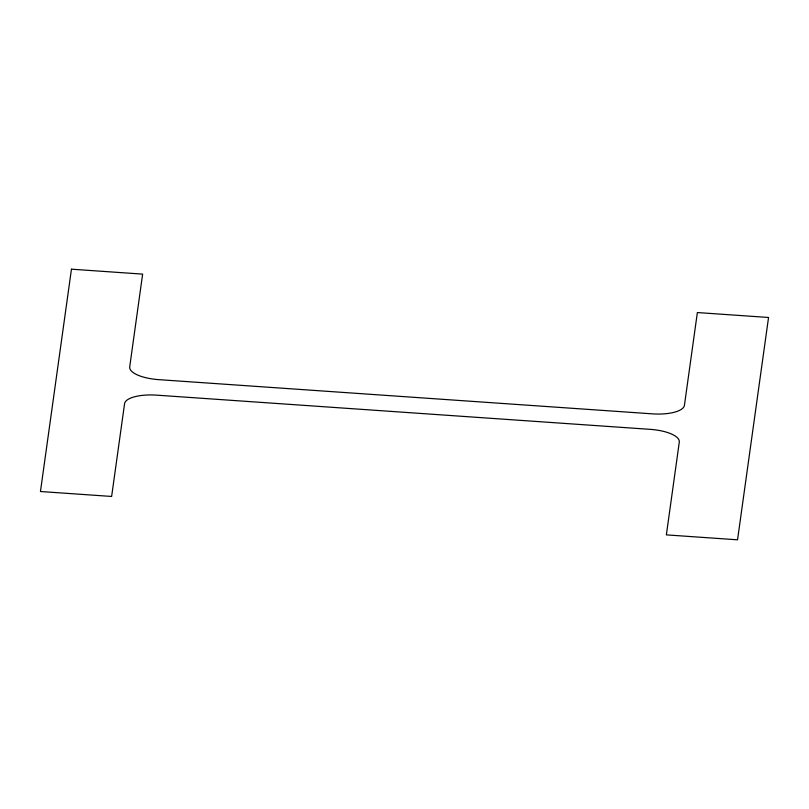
<?xml version="1.0" encoding="UTF-8"?>
<svg xmlns="http://www.w3.org/2000/svg" width="809" height="809" viewBox="0 0 809 809"><rect width="100%" height="100%" fill="white"/><g stroke="black" fill="none" stroke-linecap="round" stroke-linejoin="round"><path stroke-width="1.21" d="M71.455 269.185L40.45 491.518L111.632 496.453L124.566 403.721A30.59 10.76 3.4 0 1 156.562 395.146L650.274 429.357A30.59 10.76 3.4 0 1 679.287 442.159L666.363 534.88L737.545 539.815L768.55 317.482L697.368 312.547L684.434 405.279A30.59 10.76 3.4 0 1 652.438 413.854L158.726 379.643A30.59 10.76 3.4 0 1 129.713 366.841L142.637 274.12L71.455 269.185"/></g></svg>
